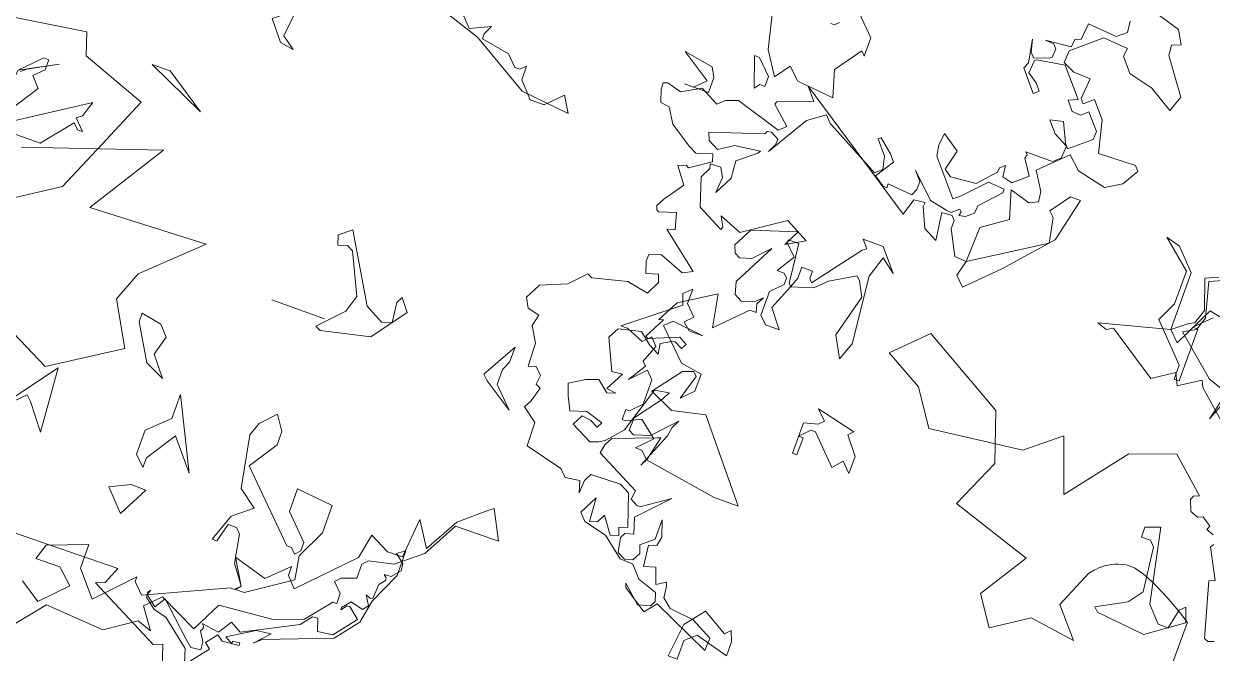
# Model space of a CAD drawing. Header units: metres. Extents: x -71 to 881, y -503 to 661.
# Drawn here: x 263.983 to 268.707, y 175.331 to 177.835 of the extents above; entities that cross this region are included whole.
import ezdxf

# ---------------------------------------------------------------- set-up
doc = ezdxf.new("R2010")
doc.units = ezdxf.units.M
doc.layers.add('ARBRE', color=100, linetype='Continuous', lineweight=13, true_color=0x00ff3f)

# ---------------------------------------------------------------- blocks, each defined once
blk = doc.blocks.new('WMF2', base_point=(0, 0.01))
at = {"color": 251, "lineweight": 0, "true_color": 0x636466}
for points in [[(216.01, -113.25), (211.75, -115.52), (215.09, -113.71), (215.69, -113.21)], [(212.64, -105.02), (197.13, -110.25), (202.88, -101.16), (188.84, -101.73), (195.03, -95.86), (196.4, -92.3), (193.55, -87.25), (201.48, -82.18), (206.17, -84.52)], [(227.53, -117.47), (210.08, -120.09), (209.21, -117.47), (201.41, -114.58), (204.04, -108.47), (206.64, -102.36), (221.47, -92.77)], [(204.55, -62.86), (196.2, -62.98), (185.71, -63.11), (186.56, -61.11), (187.58, -60.7), (178.92, -56.25), (177.9, -56.66), (174.32, -45.95)], [(195.57, -58.07), (193.11, -56.39), (190.24, -59.36), (192.08, -61.04), (195, -61.01), (194.41, -62.83), (189.81, -64.59), (189.77, -61.68), (187.3, -58.79), (183.33, -62.96), (183.33, -62.37), (182.1, -61.15), (172.77, -65.4), (172.29, -65.4), (171.68, -66.02), (173.43, -68.94), (169.39, -67.77), (166.98, -70.11), (166.96, -69.01), (165.85, -67.81), (160.08, -73.71), (159.5, -76.65), (157.18, -75.46), (155.35, -75.48), (154.92, -80.22), (153.06, -77.33), (150.8, -81.38), (147.91, -83.85), (147.29, -84.34), (145.55, -80.94), (150.8, -80.88), (153.05, -76.72), (155.95, -74.38), (158.86, -73.73), (159.47, -73.11), (159.44, -71.4), (161.14, -70.78), (161.73, -70.16), (160.64, -69.08), (160.62, -67.87), (161.11, -67.86), (163.5, -64.91), (166.9, -63.65), (173.36, -63.08), (175.14, -59.53), (179.8, -61.8), (181.48, -60.07), (179.75, -57.65), (181.46, -58.23), (184.95, -55.88), (192.02, -56.41), (194.9, -52.85)], [(156.89, -69.51), (157.43, -66.75), (159.56, -64.03), (167.3, -61.05), (168.14, -60.32), (166.54, -62.02), (168.32, -61.8), (171.36, -59.94), (170.42, -59.42), (170.47, -59.72), (169.59, -59.84), (169.56, -59.52), (171.59, -59.29), (172.31, -59.83), (173.34, -58.5), (172.64, -57.96), (174.22, -55.94)], [(174.29, -53.87), (175.3, -57.08), (178.61, -59.71), (180.18, -60.09), (181.49, -61.11), (181.56, -61.74), (181.3, -62.07), (181.53, -61.43), (180.22, -60.39), (179.42, -61.68), (175.68, -58.22), (174.72, -57.4), (173.53, -57.53), (173.65, -58.47), (174.34, -59.58), (174.13, -59.93), (174.18, -60.23), (174.45, -60.45), (172.34, -60.13), (171.33, -61.75), (169.98, -60.98), (163.78, -64.16), (162.73, -65.48), (162.11, -65.55), (161.63, -64.1), (159.84, -64.31), (157.76, -66.95), (159.09, -68.05), (159.4, -68.02), (159.94, -67.33), (159.98, -67.64), (159.15, -68.6), (157.6, -68.22), (157.12, -68.85), (157.81, -69.96), (157.22, -69.78), (156.92, -69.81), (156.81, -71.58), (156.27, -72.27), (156.3, -72.59), (156.65, -72.85), (155.79, -72.95), (154.94, -73.93), (155.05, -74.81), (156.1, -75.62), (155.22, -76.3), (155.18, -73.27), (156.89, -69.51), (156.89, -69.51)], [(171.68, -66.02), (173.31, -68.24), (173.88, -71.59), (174.47, -72.18), (175.5, -72.18), (176.09, -69.97), (176.66, -69.97), (175.5, -73.22), (173.31, -74.97), (175.5, -76.59), (176.66, -82.74), (176.09, -84.36), (174.47, -86.09), (173.31, -84.36), (173.31, -82.74), (175.5, -79.36), (168.32, -72.18), (167.74, -72.18), (167.15, -71.59), (166.58, -72.18), (166.58, -73.22), (169.36, -76), (169.36, -78.78), (164.96, -78.33), (164.96, -74.97), (166.58, -71.59), (166.11, -68.82), (171.09, -65.45), (172.15, -65.45), (171.68, -66.02), (171.68, -66.02)], [(211.1, -72.56), (210.01, -72.56), (208.8, -73.77), (211.73, -76.09), (212.35, -76.09), (210.51, -77.8), (211.1, -78.4), (210.01, -80.71), (210.51, -76.09), (208.8, -74.88), (205.88, -79.01), (204.66, -77.8), (203.56, -77.8), (200.04, -82.55), (199.42, -74.88), (201.73, -77.8), (202.34, -78.4), (210.51, -70.25), (210.01, -68.43), (211.1, -69.64), (211.1, -72.56), (211.1, -72.56)], [(187.57, -69.19), (189.89, -71.62), (187.57, -72.72), (185.74, -72.72), (187.57, -69.19), (187.57, -69.19)], [(64.13, -98.04), (64.8, -97.78), (65.29, -97.98), (67.08, -104.41), (66.4, -104.68), (68.19, -108.14), (67.94, -108.55)], [(68.37, -109.56), (69.29, -109.9), (69.08, -110.38), (70.18, -111.12), (70.78, -110.87), (71.7, -111.21), (72.22, -112.5), (72.02, -112.99), (71.4, -113.23), (75.46, -116.88), (80.69, -115.04), (86.12, -108.09), (88.43, -114.47), (92.34, -111.31), (103.35, -109.97), (106.1, -114.07), (110.61, -116.64), (106.84, -120.37), (96.77, -114.54), (94.84, -108.74), (97.41, -102.93), (91.6, -101), (87.74, -99.72), (91.28, -94.1), (89.03, -90.71), (84.85, -93.45), (79.38, -92.64), (82.27, -96.02), (80.34, -100.54), (80.31, -100.55), (80.25, -100.64), (80.17, -100.76), (80.05, -100.9), (79.89, -101.09), (79.68, -101.28), (79.47, -101.5), (79.2, -101.73), (78.93, -101.95), (78.6, -102.17), (78.25, -102.36), (77.89, -102.55), (77.49, -102.7), (77.07, -102.81), (76.62, -102.9), (76.15, -102.93), (75.62, -102.89), (75.04, -102.76), (74.41, -102.57), (73.74, -102.32), (73.05, -102.03), (72.35, -101.7), (71.67, -101.35), (70.98, -101), (70.34, -100.64), (69.73, -100.29), (69.19, -99.97), (68.7, -99.67), (68.31, -99.43), (68.02, -99.24), (67.83, -99.11), (67.77, -99.08), (67.77, -93.28)], [(122.21, -79.14), (120.38, -81.45), (117.46, -79.74), (116.86, -80.36), (116.37, -79.14), (116.37, -77.44), (120.38, -78.53), (121.59, -77.44), (121.59, -75.13), (122.69, -75.13), (122.21, -79.14), (122.21, -79.14)], [(184.65, -79.77), (186.95, -76.25), (186.95, -75.04), (188.18, -76.25), (188.18, -79.17), (185.74, -81.48), (185.74, -84.42), (181.72, -76.25), (184.65, -79.77), (184.65, -79.77)], [(96.75, -164.41), (91.89, -162.99), (91.03, -161.43), (92.05, -161.03), (91.94, -159.79), (89, -155.76), (89.67, -153.85), (92.49, -155.57), (95.44, -156.33), (96.81, -157.94), (96.68, -158.92), (99.66, -159.16), (102.89, -156.4), (103, -154.96), (101.56, -154.29), (99.54, -154.17), (99.73, -151.7), (99.31, -151.21), (98.26, -152.1), (96.65, -150.2), (95.72, -146.4), (91.23, -146.56), (90.77, -146.01), (91.89, -144.08), (93.76, -142.97), (97.21, -143.77), (98.75, -145.15), (101.81, -142.17), (100.48, -140.04), (100.32, -138.84), (101.34, -138.36), (103.76, -139.06), (102.79, -135.77), (105.69, -133.77), (105.82, -129.54), (107.25, -129.65), (108.74, -132.52), (108.73, -133.49), (109.15, -133.99), (110.39, -133.89), (109.93, -130.65), (111.62, -131.51), (112.63, -133.81), (112.58, -134.33), (113.9, -134.17), (114.51, -132.19), (129.81, -142.39), (128.59, -140.94), (132.57, -139.47), (132.73, -139.13), (130.53, -137.19), (131.32, -136.44), (136.79, -138.11), (138.2, -137.61), (139, -136.87), (141.22, -138.01), (143.41, -136.76), (145.13, -137.25), (145.63, -137.09), (145.6, -136.33), (145.13, -134.84), (144.07, -134.71), (142.97, -132.98), (140.36, -131.23), (139.36, -130.72), (137.49, -131.32), (137.22, -130.44), (139.58, -128.86), (139.92, -129.04), (140.84, -128.69), (139.42, -126.79), (141.03, -124.5), (141.52, -123.53), (141.36, -123.04), (141.12, -122.91), (139.13, -123.53), (138.58, -121.59), (139.52, -121.34), (135.03, -117.8), (136.15, -117.21), (139.1, -118.34), (140.49, -117.9), (140.5, -117.08), (140.06, -115.71), (138.68, -116.15), (138.33, -115.23), (139.13, -113.66), (141.69, -114.16), (145.74, -113.14), (146.33, -113.43), (148.12, -111.55), (151.13, -110.32), (152.08, -108.49), (151.44, -107.36), (150.04, -107.03), (150.34, -105.65), (149.29, -103.85), (149.18, -101.08), (148.29, -101.35), (147.47, -100.54), (147.61, -99.46), (147.03, -99.16), (147.51, -97.44), (147.99, -96.52), (146.26, -95.22), (146.17, -92.39), (141.64, -91.28), (140.84, -90.46), (139.13, -90.72), (138.69, -89.34), (138.63, -90.88), (138.17, -91.79), (134.57, -91.91), (133.35, -91.28), (132.09, -87.5), (133.07, -87.18), (132.73, -86.26), (133.71, -85.95), (135.09, -87.89), (135.6, -86.91), (136.47, -86.63), (136.66, -89.45), (137.77, -87.31), (136.97, -86.47), (134.21, -85.79), (131.7, -83.77), (130.11, -83.69), (128.85, -82.3), (126.54, -81.5), (126.24, -80.52), (126.57, -79.87), (128, -79.47), (130.14, -81.38), (129.97, -80.9), (127.04, -78.97), (125.91, -80.36), (118.92, -77.16), (118.88, -78.69), (121.4, -80.01), (124.34, -80.36), (125.43, -81.26), (125.58, -82.58), (125.74, -83.07), (126.83, -82.4), (127.49, -84.3), (128.86, -83.86), (129.13, -86.37), (128.24, -86.66), (128, -87.76), (128.66, -89.67), (128.66, -87.28), (130.11, -86.07), (129.76, -85.15), (130.27, -84.17), (131.22, -83.92), (132.14, -84.39), (132.47, -86.12), (132.16, -86.71), (131.17, -87.01), (131.77, -88.88), (128.43, -92.34), (131.45, -90.3), (131.93, -90.21), (132.84, -90.68), (132.69, -91.75), (138.01, -94.49), (137.8, -95.54), (137.29, -96.51), (132.41, -98.35), (132.02, -98.48), (132.65, -95.66), (133.11, -94.75), (131.35, -98.96), (131.2, -100.04), (130.7, -101), (133.23, -98.36), (135.1, -97.76), (135.74, -98.1), (135.68, -99.63), (133.33, -102.77), (132.87, -103.68), (134.56, -103.4), (136.24, -97.94), (137.95, -96.02), (138.58, -95.62), (139.55, -95.29), (142.04, -96.56), (141.41, -97.82), (140.33, -97.67), (139.33, -97.16), (139.01, -97.82), (141.07, -98.46), (142.94, -97.86), (143.7, -99.41), (144.2, -100.81), (142.43, -101.88), (141.01, -102.38), (139.61, -101.25), (138.63, -101.56), (139.77, -101.73), (138.66, -103.88), (139.89, -103.76), (141.57, -107.36), (140.9, -108.66), (138.27, -109.27), (136.88, -108.14), (135.58, -107.47), (135.77, -108.71), (134.62, -109.36), (134.22, -109.47), (133.26, -108.98), (132.92, -109.62), (133.89, -110.13), (137.3, -108.77), (137.63, -108.93), (136.36, -111.4), (136.84, -111.24), (135.54, -113.78), (131.42, -116.34), (130.72, -112.44), (127.35, -115.8), (126.6, -115.82), (126.85, -116.77), (126.37, -117.68), (127.17, -116.93), (128.65, -116.47), (129.55, -116.93), (129.96, -118.38), (127.38, -123.37), (129.16, -121.51), (130.54, -121.07), (131.19, -121.4), (131.54, -122.32), (130.4, -124.53), (125.18, -126.19), (126.16, -124.31), (123.96, -125.55), (126.75, -127), (131.48, -123.86), (134.15, -124.91), (133.52, -123.75), (133.68, -123.43), (136.79, -125.04), (137.86, -128.38), (137.23, -129.62), (137.38, -130.11), (136.11, -130.19), (135.51, -129.14), (135.65, -127.24), (134.56, -129.39), (134.72, -131.45), (132.62, -133.14), (132.44, -133.48), (135.45, -133.06), (137.16, -131.97), (138.4, -132.6), (138.75, -133.52), (132.62, -135.52), (132.46, -135.87), (131.99, -135.96), (131.01, -135.45), (131.05, -134.73), (131.55, -133.76), (128.65, -138.59), (126.7, -139.98), (125.97, -139.17), (125.32, -138.84), (119.23, -135.58), (118.45, -136.25), (118.79, -137.79), (120.16, -139.39), (119.88, -139.63), (118.23, -138.25), (117.58, -137.48), (118.99, -135.3), (117.81, -134.49), (117.3, -134.44), (117.31, -134.91), (114.32, -134.66), (114, -135.42), (113.97, -136.41), (114.88, -137.47), (112.09, -134.75), (109.9, -134.31), (109.39, -134.27), (108.55, -134.98), (108.32, -134.71), (108.41, -134.24), (107.65, -134.4), (106.82, -135.1), (106.74, -136.05), (104.54, -138.4), (104.55, -138.87), (106.51, -139.03), (108.95, -136.47), (109.72, -135.82), (113.14, -139.82), (113.34, -141.07), (113.17, -142.56), (111.11, -141.15), (111.72, -138.72), (110.83, -138.12), (107.79, -138.4), (105.92, -140.47), (105.88, -141), (105.33, -141.47), (105.18, -140.15), (103.95, -139.86), (102.35, -141.23), (103.5, -143.03), (103.41, -143.5), (103.65, -143.77), (100.39, -143.77), (99.59, -144.43), (99.47, -145.98), (101.18, -146.84), (102.3, -148.17), (100.78, -148.52), (99.7, -146.26), (99.24, -145.7), (96.84, -147.73), (96.81, -148.71), (98.38, -150.55), (99.16, -149.88), (100.2, -149.96), (101.09, -151.02), (100.03, -151.47), (102.77, -154.68), (106.07, -154.17), (106.29, -153.98), (106.42, -152.45), (105.24, -151.63), (104.58, -150.84), (105.14, -150.36), (107.17, -152.77), (106.84, -153.51), (107.36, -156.24), (106.96, -154.77), (106.52, -154.26), (104.73, -154.84), (104.51, -155.03), (104.42, -156.07), (104.84, -156.57), (105.88, -156.64), (102.86, -156.92), (102.73, -157.89), (102.04, -158.1), (101.88, -160.07), (98.36, -159.78), (97.31, -160.68), (97.47, -161.98)], [(193.06, -90.68), (193.06, -91.77), (190.63, -91.29), (189.54, -90.08), (190.15, -87.76), (188.32, -85.45), (190.63, -86.53), (193.06, -90.68), (193.06, -90.68)], [(132.71, -95.54), (133.58, -96.42), (134.37, -96.42), (132.71, -98.1), (134.81, -99.76), (136.47, -98.97), (136.93, -98.97), (136.93, -100.2), (136.47, -100.2), (135.25, -101.44), (135.25, -104.42), (136.12, -105.31), (137.8, -103.54), (136.47, -105.66), (136.93, -106.1), (136.12, -108.22), (136.93, -109.09), (137.8, -108.22), (139.92, -109.09), (140.71, -109.09), (134.81, -113.75), (135.25, -114.99), (134.37, -115.87), (134.37, -114.12), (133.14, -112.88), (134.02, -111.98), (133.14, -111.2), (131.46, -111.2), (135.25, -111.63), (136.12, -110.76), (132.71, -107.41), (130.14, -106.98), (130.14, -104.87), (131.46, -103.54), (130.59, -106.54), (131.03, -106.98), (132.27, -106.54), (134.81, -103.19), (131.92, -101.88), (128.03, -102.76), (120.98, -94.11), (123.89, -94.11), (132.71, -95.54), (132.71, -95.54)], [(151.83, -99.7), (151.83, -97.88), (149.53, -95.56), (153.05, -97.88), (153.66, -98.49), (151.35, -102.62), (151.35, -100.8), (151.83, -99.7), (151.83, -99.7)], [(78.38, -97.12), (74.97, -98.96), (73.76, -100.65), (74.37, -105.9), (74.97, -106.51), (76.08, -106.51), (76.08, -107.72), (74.37, -108.33), (72.54, -99.56), (70.84, -97.73), (69.62, -97.73), (69.14, -100.05), (68.53, -100.65), (67.9, -98.96), (72.05, -96.02), (77.9, -96.64), (78.38, -97.12), (78.38, -97.12)], [(173.74, -97.12), (171.08, -99.94), (170.47, -101.94), (172.73, -106.71), (173.49, -107.11), (174.53, -106.76), (174.92, -107.91), (173.5, -109.02), (168.96, -101.3), (166.77, -100.11), (165.62, -100.49), (165.9, -102.84), (165.52, -103.6), (164.39, -102.19), (167.39, -98.11), (173.12, -96.81), (173.74, -97.12), (173.74, -97.12)], [(173.09, -98.24), (179.55, -98.24), (173.09, -98.24), (173.09, -98.24)], [(111.88, -106.14), (110.25, -104.06), (110.25, -101.98), (111.34, -103.08), (112.32, -101.98), (115.5, -105.17), (116.06, -105.17), (117.15, -104.06), (116.61, -104.06), (116.61, -101.98), (117.15, -101.98), (117.15, -105.71), (115.5, -106.14), (114.95, -106.7), (116.06, -107.79), (111.34, -106.7), (111.88, -106.14), (111.88, -106.14)], [(216.62, -108.51), (216.01, -113.25), (213.7, -115.58), (213.1, -115.58), (213.1, -114.35), (214.19, -113.25), (213.1, -112.03), (215.41, -108.51), (215.41, -107.9), (214.8, -107.41), (206.64, -112.66), (207.25, -110.82), (207.86, -110.33), (206.64, -109.11), (207.25, -109.11), (207.86, -109.72), (210.77, -106.2), (214.19, -106.2), (216.62, -108.51), (216.62, -108.51)], [(115.75, -121.61), (116.64, -123.29), (117.08, -123.72), (119.97, -122.05), (121.3, -120.73), (123.86, -119.93), (125.08, -116.95), (123.4, -114.83), (125.08, -114.83), (125.96, -115.71), (125.96, -118.61), (124.64, -119.93), (124.64, -120.73), (125.08, -121.17), (125.96, -121.17), (124.64, -123.29), (125.96, -124.6), (125.96, -124.95), (124.64, -124.95), (124.21, -120.73), (124.21, -120.38), (123.86, -119.93), (123.4, -121.17), (123.4, -122.5), (122.09, -122.5), (122.09, -121.61), (121.74, -121.17), (117.52, -126.7), (117.08, -127.05), (117.87, -127.93), (115.4, -127.93), (113.63, -125.83), (113.28, -125.39), (114.96, -126.7), (115.75, -124.16), (114.96, -116.16), (115.75, -114.04), (117.08, -116.51), (115.75, -121.61), (115.75, -121.61)], [(194.63, -115.87), (201.7, -119.08), (199.51, -119.1), (194.63, -115.87), (194.63, -115.87)], [(88.02, -127.64), (89.18, -128.05), (81.01, -130.16), (79.28, -131.51), (78.66, -131.81), (78.08, -133.54), (79.32, -137.06), (77.83, -137.7)], [(77.25, -137.51), (78.75, -136.87), (77.7, -132.76), (78.24, -131.16), (79.66, -130.35), (74.87, -126.28), (69.33, -124.41)], [(71.99, -122.24), (75.25, -125.13), (75.62, -125.9), (78.11, -124.29), (78.79, -125.68), (81.26, -124.08), (87.26, -128.05), (88.02, -127.64), (88.02, -127.64)], [(81.01, -137.11), (81.01, -130.16), (79.79, -128.95), (77.48, -133.7), (74.56, -133.08)], [(71.03, -127.84), (73.33, -122), (72.24, -126.63)], [(76.88, -133.08), (78.71, -131.26), (78.09, -131.26), (78.09, -124.92), (78.71, -124.92), (78.71, -126.63), (82.71, -130.78), (81.61, -133.08), (81.61, -137.11), (85.03, -140.02), (83.32, -139.54), (81.01, -137.11), (81.01, -137.11)], [(105.82, -129.54), (97.54, -134.76), (98.14, -137.7), (98.75, -138.3), (97.05, -140.62), (95.83, -140.62), (97.05, -135.38), (101.69, -130.15), (105.21, -126.6), (106.3, -127.7), (105.82, -129.54), (105.82, -129.54)], [(190.5, -128.76), (189.64, -129.45), (189.46, -131.17), (193.19, -131.13), (193.65, -130.73), (193.32, -133.22), (194.17, -133.3), (194.78, -135.8), (192.24, -131.89), (190.15, -132.02), (190.49, -137.07), (188.78, -136.9), (187.93, -137.58), (188.18, -143.5), (182.86, -137.92), (186.5, -138.74), (187.36, -138.82), (188.57, -127.35), (187.03, -126.24), (188.66, -126.48), (190.5, -128.76), (190.5, -128.76)], [(167.53, -134.78), (172.77, -136.49)], [(169.85, -136.49), (168.76, -135.38), (166.44, -136.49), (166.93, -135.38), (166.93, -134.78), (163.52, -134.17), (162.29, -132.95), (161.69, -132.95), (161.08, -133.55), (161.08, -131.86), (159.38, -130.03), (157.67, -130.03), (155.85, -131.86), (154.74, -130.03), (160.6, -130.65), (167.53, -134.78), (167.53, -134.78)], [(140.36, -139.63), (140.36, -137.8), (143.28, -137.8), (142.18, -137.8), (140.97, -139.01), (144.49, -141.33), (140.97, -140.72), (140.36, -139.63), (140.36, -139.63)], [(134.49, -141.88), (134.49, -140.66), (135.1, -140.66), (135.58, -140.05), (136.81, -143.6), (136.19, -143.6), (134.49, -141.88), (134.49, -141.88)], [(132.52, -143.85), (133.8, -142.07), (135.57, -144.77), (136.49, -148.75)], [(129.81, -150.05), (129.35, -150.05), (128.88, -150.51)], [(127.59, -152.75), (124.91, -150.05), (124.91, -147.83), (125.36, -148.29), (127.59, -145.23), (126.66, -142.07), (131.11, -142.53), (132.52, -143.85), (132.52, -143.85)]]:
    blk.add_lwpolyline(points, dxfattribs=at)

msp = doc.modelspace()

# ---------------------------------------------------------------- block references
at = {"layer": 'ARBRE', "color": 251, "lineweight": 5, "true_color": 0x636466, "xscale": 0.03451886634015593, "yscale": 0.03451886634015593, "zscale": 0.03451886634015593, "rotation": 160.1685466476646}
msp.add_blockref('WMF2', (269.6486, 171.4433), dxfattribs=at)

doc.saveas('drawing.dxf')
